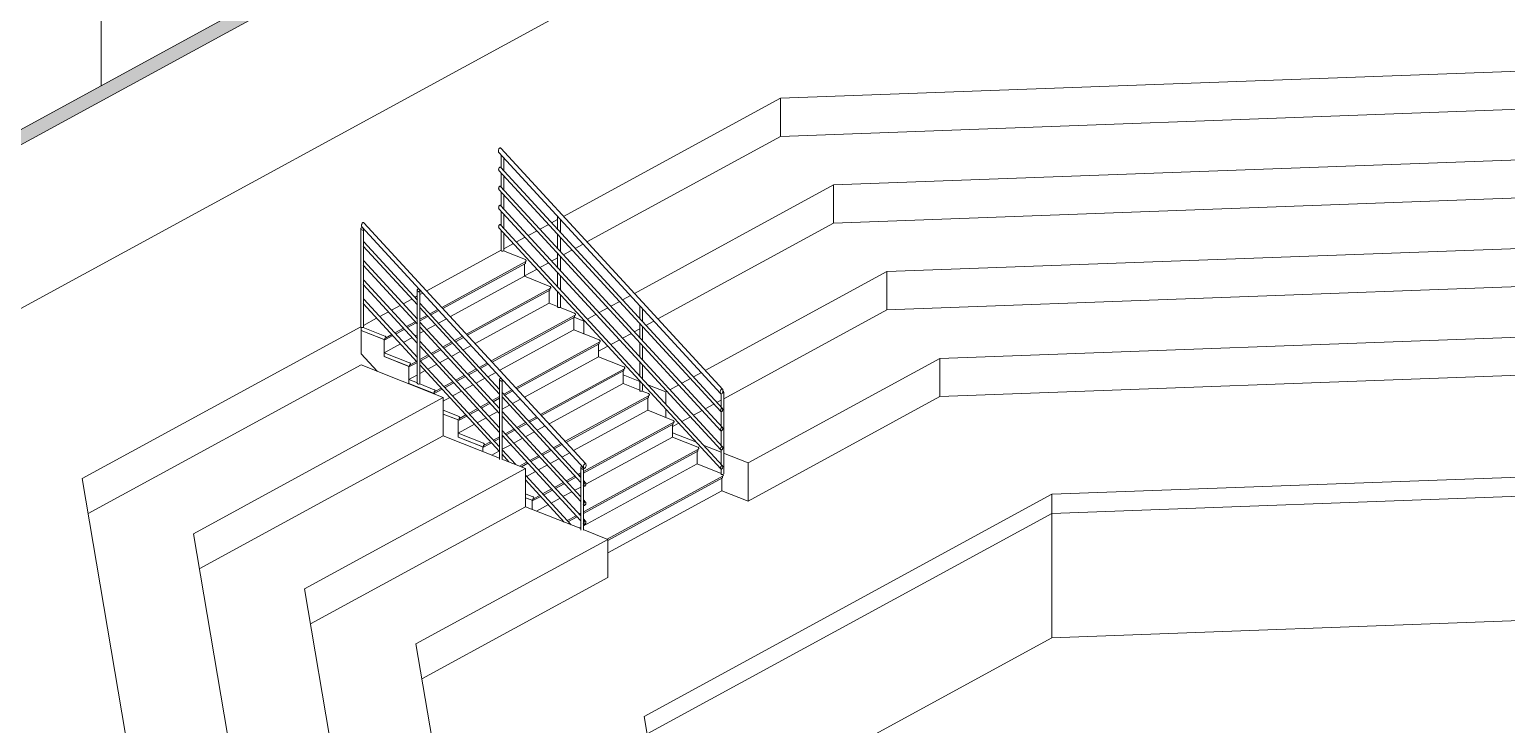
# Model space of a CAD drawing. Header units: millimetres. Extents: x -44545 to 51785, y -22696 to 32686.
# Drawn here: x 2243 to 15910, y 4605 to 11036 of the extents above; entities that cross this region are included whole.
import ezdxf

# ---------------------------------------------------------------- set-up
doc = ezdxf.new("R2010")
doc.units = ezdxf.units.MM
for name, color, linetype, lineweight in [('A-FLOR', 192, 'Continuous', 9), ('A-FLOR-HRAL', 11, 'Continuous', 9), ('A-WALL', 113, 'Continuous', 9), ('A-WALL-PATT', 111, 'Continuous', 25), ('I-WALL', 2, 'Continuous', 9), ('S-FNDN', 32, 'Continuous', 9), ('S-STRS', 31, 'Continuous', 9)]:
    doc.layers.add(name, color=color, linetype=linetype, lineweight=lineweight)

# ---------------------------------------------------------------- blocks, each defined once
blk = doc.blocks.new('楼梯 - 楼梯-139307-3D Section 3')
at = {"layer": 'S-STRS'}
for p, q in [((6608, 8993), (5918, 8617)), ((6058, 8465), (6836, 8889)), ((6831, 8907), (6629, 8987)), ((6831, 8871), (6831, 8886)), ((6831, 8871), (6067, 8455)), ((6823, 8752), (6137, 8379)), ((6823, 8867), (6823, 8752)), ((7059, 8659), (6823, 8752)), ((6286, 8217), (7064, 8641)), ((7059, 8623), (6295, 8207)), ((7051, 8619), (7051, 8504)), ((7059, 8623), (7059, 8638)), ((5673, 8483), (5591, 8439)), ((5781, 8542), (5700, 8498)), ((5831, 8570), (5808, 8557)), ((5882, 8597), (5856, 8583)), ((7051, 8504), (6366, 8131)), ((7130, 8473), (7051, 8504)), ((5455, 8365), (5333, 8298)), ((5564, 8424), (5483, 8380)), ((5856, 8355), (5921, 8391)), ((5930, 8380), (5856, 8340)), ((5948, 8405), (6022, 8446)), ((6031, 8435), (5957, 8395)), ((6101, 8359), (6027, 8319)), ((6514, 7969), (7292, 8393)), ((7287, 8375), (6523, 7959)), ((7287, 8411), (7152, 8464)), ((7279, 8371), (7279, 8256)), ((7287, 8375), (7287, 8390)), ((5312, 8279), (5312, 8251)), ((5312, 8251), (5312, 8035)), ((5532, 8164), (5312, 8251)), ((5525, 8167), (5312, 8251)), ((5331, 8279), (5532, 8199)), ((5605, 8203), (5532, 8164)), ((5537, 8181), (5595, 8213)), ((5622, 8228), (5704, 8272)), ((5713, 8262), (5632, 8218)), ((5731, 8287), (5812, 8331)), ((5822, 8321), (5740, 8277)), ((5832, 8212), (5810, 8200)), ((5892, 8245), (5856, 8225)), ((6000, 8304), (5919, 8260)), ((7279, 8256), (6594, 7883)), ((7515, 8163), (7279, 8256)), ((5525, 8009), (5525, 8167)), ((5675, 8127), (5525, 8045)), ((5532, 8164), (5532, 8181)), ((5783, 8186), (5702, 8141)), ((5959, 8039), (6040, 8083)), ((6050, 8073), (5968, 8029)), ((6067, 8098), (6149, 8143)), ((6158, 8132), (6077, 8088)), ((6176, 8157), (6250, 8197)), ((6259, 8187), (6185, 8147)), ((6329, 8111), (6255, 8071)), ((6742, 7721), (7520, 8145)), ((7515, 8127), (6751, 7711)), ((7508, 8123), (7508, 8008)), ((7515, 8127), (7515, 8142)), ((5460, 7874), (5312, 8035)), ((5525, 8045), (5760, 7951)), ((5525, 8045), (5525, 8009)), ((5760, 7916), (5525, 8009)), ((5753, 7919), (5525, 8009)), ((5832, 7954), (5760, 7916)), ((5760, 7916), (5760, 7933)), ((5765, 7933), (5823, 7965)), ((5856, 7983), (5932, 8024)), ((5941, 8014), (5860, 7970)), ((6012, 7938), (5930, 7893)), ((6120, 7997), (6038, 7952)), ((6229, 8056), (6147, 8011)), ((6404, 7909), (6478, 7949)), ((6487, 7939), (6413, 7899)), ((7508, 8008), (6822, 7635)), ((7743, 7915), (7508, 8008)), ((5753, 7761), (5753, 7919)), ((5832, 7840), (5753, 7797)), ((5753, 7797), (5832, 7765)), ((5753, 7797), (5753, 7761)), ((5903, 7879), (5856, 7853)), ((6187, 7791), (6269, 7836)), ((6278, 7826), (6196, 7781)), ((6296, 7850), (6377, 7895)), ((6387, 7885), (6305, 7840)), ((6457, 7808), (6375, 7764)), ((6557, 7863), (6484, 7823)), ((6970, 7473), (7748, 7897)), ((7743, 7879), (6980, 7463)), ((7736, 7875), (7736, 7760)), ((7743, 7879), (7743, 7894)), ((5988, 7668), (5753, 7761)), ((5981, 7671), (5753, 7761)), ((5853, 7757), (5988, 7703)), ((5981, 7667), (5981, 7671)), ((6061, 7707), (5988, 7668)), ((5988, 7668), (5988, 7685)), ((5993, 7685), (6052, 7717)), ((6078, 7732), (6160, 7776)), ((6169, 7766), (6088, 7722)), ((6240, 7690), (6158, 7645)), ((6349, 7749), (6267, 7705)), ((6632, 7661), (6706, 7701)), ((6715, 7691), (6642, 7651)), ((7736, 7760), (7050, 7387)), ((7891, 7699), (7736, 7760)), ((7972, 7667), (7913, 7690)), ((6131, 7631), (6072, 7598)), ((6307, 7484), (6389, 7529)), ((6398, 7518), (6316, 7474)), ((6415, 7543), (6497, 7587)), ((6506, 7577), (6425, 7533)), ((6524, 7602), (6592, 7639)), ((6592, 7624), (6533, 7592)), ((6685, 7560), (6617, 7523)), ((6786, 7615), (6712, 7575)), ((7199, 7225), (7976, 7649)), ((7972, 7631), (7208, 7215)), ((7964, 7627), (7964, 7512)), ((7972, 7631), (7972, 7646)), ((6072, 7512), (6217, 7455)), ((6217, 7420), (6072, 7477)), ((6209, 7423), (6072, 7477)), ((6209, 7265), (6209, 7423)), ((6360, 7383), (6209, 7301)), ((6289, 7459), (6217, 7420)), ((6217, 7420), (6217, 7437)), ((6221, 7437), (6280, 7469)), ((6468, 7442), (6386, 7397)), ((6576, 7501), (6495, 7457)), ((6752, 7354), (6833, 7399)), ((6843, 7388), (6761, 7344)), ((6860, 7413), (6934, 7453)), ((6943, 7443), (6870, 7403)), ((7964, 7512), (7278, 7139)), ((7368, 6945), (8204, 7401)), ((8200, 7383), (7368, 6930)), ((8200, 7419), (7964, 7512)), ((8200, 7383), (8200, 7398)), ((6209, 7301), (6445, 7207)), ((6209, 7301), (6209, 7265)), ((6445, 7172), (6209, 7265)), ((6437, 7175), (6209, 7265)), ((6535, 7236), (6592, 7267)), ((6592, 7252), (6544, 7226)), ((6626, 7270), (6617, 7265)), ((6643, 7295), (6725, 7339)), ((6734, 7329), (6653, 7285)), ((6804, 7253), (6723, 7209)), ((6913, 7312), (6832, 7268)), ((7014, 7367), (6940, 7327)), ((8192, 7264), (7391, 6828)), ((8192, 7379), (8192, 7264)), ((8428, 7171), (8192, 7264)), ((6437, 7131), (6437, 7175)), ((6517, 7211), (6445, 7172)), ((6445, 7172), (6445, 7189)), ((6450, 7189), (6508, 7221)), ((6587, 7135), (6521, 7098)), ((6696, 7194), (6617, 7151)), ((6980, 7106), (7061, 7151)), ((7071, 7140), (6989, 7096)), ((7089, 7165), (7162, 7206)), ((7172, 7195), (7098, 7155)), ((7242, 7119), (7168, 7079)), ((7368, 6573), (8433, 7153)), ((8428, 7135), (7368, 6558)), ((8420, 7131), (8420, 7016)), ((8428, 7135), (8428, 7150)), ((6778, 6996), (6843, 7032)), ((6854, 7022), (6794, 6990)), ((6872, 7047), (6953, 7091)), ((6962, 7081), (6881, 7037)), ((7033, 7005), (6951, 6961)), ((7141, 7064), (7060, 7020)), ((8420, 7016), (7368, 6443)), ((8642, 6928), (8420, 7016)), ((6924, 6946), (6843, 6901)), ((7100, 6799), (7181, 6843)), ((7208, 6858), (7290, 6903)), ((7299, 6892), (7218, 6848)), ((7317, 6917), (7343, 6932)), ((7343, 6917), (7326, 6907)), ((7588, 6320), (8661, 6905)), ((8656, 6887), (7593, 6308)), ((8648, 6768), (8648, 6883)), ((8656, 6887), (8656, 6902)), ((6833, 6738), (6901, 6711)), ((6901, 6676), (6833, 6703)), ((6893, 6679), (6833, 6703)), ((6973, 6715), (6901, 6676)), ((6906, 6693), (6964, 6725)), ((6991, 6740), (7072, 6784)), ((7082, 6774), (7001, 6730)), ((7152, 6698), (7071, 6653)), ((7190, 6833), (7109, 6789)), ((7261, 6757), (7179, 6713)), ((7343, 6802), (7288, 6772)), ((7369, 6816), (7368, 6815)), ((7593, 6193), (8648, 6768)), ((6893, 6596), (6893, 6679)), ((6901, 6676), (6901, 6693)), ((7044, 6639), (6935, 6580)), ((7219, 6492), (7300, 6536)), ((7310, 6526), (7229, 6482)), ((7328, 6551), (7343, 6559)), ((7343, 6429), (7330, 6423)), ((7343, 6544), (7337, 6541))]:
    blk.add_line(p, q, dxfattribs=at)
for points in [[(6831, 8907, 0), (6833, 8905, 0), (6835, 8904, 0), (6836, 8902, 0), (6837, 8899, 0), (6838, 8897, 0), (6838, 8895, 0), (6838, 8892, 0), (6837, 8891, 0), (6836, 8889, 0), (6836, 8889, 0)], [(7059, 8659, 0), (7061, 8657, 0), (7063, 8656, 0), (7064, 8654, 0), (7065, 8651, 0), (7066, 8649, 0), (7067, 8647, 0), (7066, 8644, 0), (7065, 8643, 0), (7064, 8641, 0), (7064, 8641, 0)], [(7287, 8411, 0), (7289, 8409, 0), (7291, 8408, 0), (7292, 8406, 0), (7294, 8404, 0), (7294, 8401, 0), (7295, 8399, 0), (7294, 8396, 0), (7294, 8395, 0), (7292, 8393, 0), (7292, 8393, 0)], [(5532, 8181, 0), (5534, 8181, 0), (5536, 8181, 0), (5537, 8182, 0), (5539, 8183, 0), (5539, 8185, 0), (5540, 8187, 0), (5539, 8190, 0), (5539, 8192, 0), (5537, 8194, 0), (5536, 8196, 0), (5534, 8198, 0), (5532, 8199, 0)], [(7515, 8163, 0), (7517, 8161, 0), (7519, 8160, 0), (7521, 8158, 0), (7522, 8156, 0), (7523, 8153, 0), (7523, 8151, 0), (7523, 8149, 0), (7522, 8147, 0), (7521, 8145, 0), (7520, 8145, 0)], [(5760, 7933, 0), (5762, 7933, 0), (5764, 7933, 0), (5766, 7934, 0), (5767, 7935, 0), (5768, 7937, 0), (5768, 7939, 0), (5768, 7942, 0), (5767, 7944, 0), (5766, 7946, 0), (5764, 7948, 0), (5762, 7950, 0), (5760, 7951, 0)], [(7743, 7915, 0), (7745, 7913, 0), (7747, 7912, 0), (7749, 7910, 0), (7750, 7908, 0), (7751, 7905, 0), (7751, 7903, 0), (7751, 7901, 0), (7750, 7899, 0), (7749, 7897, 0), (7748, 7897, 0)], [(5988, 7685, 0), (5990, 7685, 0), (5992, 7685, 0), (5994, 7686, 0), (5995, 7687, 0), (5996, 7689, 0), (5996, 7691, 0), (5996, 7694, 0), (5995, 7696, 0), (5994, 7698, 0), (5992, 7700, 0), (5990, 7702, 0), (5988, 7703, 0)], [(7972, 7667, 0), (7973, 7666, 0), (7975, 7664, 0), (7977, 7662, 0), (7978, 7660, 0), (7979, 7657, 0), (7979, 7655, 0), (7979, 7653, 0), (7978, 7651, 0), (7977, 7649, 0), (7976, 7649, 0)], [(6217, 7437, 0), (6219, 7437, 0), (6220, 7437, 0), (6222, 7438, 0), (6223, 7439, 0), (6224, 7441, 0), (6224, 7443, 0), (6224, 7446, 0), (6223, 7448, 0), (6222, 7450, 0), (6220, 7452, 0), (6219, 7454, 0), (6217, 7455, 0)], [(8200, 7419, 0), (8202, 7418, 0), (8203, 7416, 0), (8205, 7414, 0), (8206, 7412, 0), (8207, 7409, 0), (8207, 7407, 0), (8207, 7405, 0), (8206, 7403, 0), (8205, 7401, 0), (8204, 7401, 0)], [(6445, 7189, 0), (6447, 7189, 0), (6449, 7189, 0), (6450, 7190, 0), (6451, 7191, 0), (6452, 7193, 0), (6452, 7195, 0), (6452, 7198, 0), (6451, 7200, 0), (6450, 7202, 0), (6449, 7204, 0), (6447, 7206, 0), (6445, 7207, 0)], [(8428, 7171, 0), (8430, 7170, 0), (8432, 7168, 0), (8433, 7166, 0), (8434, 7164, 0), (8435, 7161, 0), (8435, 7159, 0), (8435, 7157, 0), (8434, 7155, 0), (8433, 7153, 0), (8433, 7153, 0)], [(8661, 6905, 0), (8661, 6905, 0), (8663, 6907, 0), (8663, 6909, 0), (8664, 6911, 0), (8663, 6913, 0), (8663, 6916, 0), (8661, 6918, 0)], [(6901, 6693, 0), (6903, 6693, 0), (6905, 6693, 0), (6906, 6694, 0), (6908, 6695, 0), (6908, 6697, 0), (6909, 6699, 0), (6908, 6702, 0), (6908, 6704, 0), (6906, 6706, 0), (6905, 6708, 0), (6903, 6710, 0), (6901, 6711, 0)]]:
    blk.add_polyline3d(points, dxfattribs=at)
blk = doc.blocks.new('栏杆扶手 - 25mm-139415-3D Section 3')
at = {"layer": 'A-FLOR-HRAL'}
for p, q in [((7130, 9182), (7130, 9307)), ((7155, 9279), (7155, 9159)), ((7130, 9005), (7130, 9142)), ((7155, 9115), (7155, 8982)), ((7130, 8828), (7130, 8965)), ((7155, 8938), (7155, 8806)), ((7130, 8651), (7130, 8788)), ((7155, 8761), (7155, 8628)), ((7130, 8468), (7130, 8611)), ((7155, 8584), (7155, 8468))]:
    blk.add_line(p, q, dxfattribs=at)
for points in [[(7134, 8464, 0), (7131, 8466, 0), (7130, 8469, 0)], [(7155, 8468, 0), (7155, 8467, 0), (7152, 8464, 0), (7147, 8462, 0), (7140, 8462, 0), (7134, 8464, 0)]]:
    blk.add_polyline3d(points, dxfattribs=at)
blk = doc.blocks.new('栏杆扶手 - 25mm-139413-3D Section 3')
at = {"layer": 'A-FLOR-HRAL'}
for p, q in [((7891, 8357), (7891, 8480)), ((7916, 8453), (7916, 8333)), ((7891, 8180), (7891, 8315)), ((7916, 8288), (7916, 8156)), ((7891, 8003), (7891, 8138)), ((7916, 8111), (7916, 7978)), ((7891, 7826), (7891, 7961)), ((7916, 7934), (7916, 7801)), ((7891, 7694), (7891, 7784)), ((7916, 7757), (7916, 7694))]:
    blk.add_line(p, q, dxfattribs=at)
for points in [[(7895, 7689, 0), (7891, 7692, 0), (7891, 7695, 0)], [(7913, 7690, 0), (7907, 7688, 0), (7901, 7688, 0), (7895, 7689, 0)]]:
    blk.add_polyline3d(points, dxfattribs=at)
blk = doc.blocks.new('栏杆扶手 - 25mm-139411-3D Section 3')
at = {"layer": 'A-FLOR-HRAL'}
for p, q in [((6607, 9752), (6607, 9875)), ((6632, 9848), (6632, 9727)), ((6607, 9575), (6607, 9710)), ((6632, 9683), (6632, 9550)), ((6607, 9398), (6607, 9533)), ((6632, 9506), (6632, 9373)), ((6607, 9221), (6607, 9356)), ((6632, 9329), (6632, 9196)), ((6607, 8990), (6607, 9179)), ((6632, 9152), (6632, 8990))]:
    blk.add_line(p, q, dxfattribs=at)
for points in [[(6612, 8986, 0), (6608, 8988, 0), (6607, 8991, 0)], [(6632, 8990, 0), (6632, 8989, 0), (6629, 8987, 0), (6624, 8985, 0), (6617, 8985, 0), (6612, 8986, 0)]]:
    blk.add_polyline3d(points, dxfattribs=at)
blk = doc.blocks.new('栏杆扶手 - 25mm-139409-3D Section 3')
at = {"layer": 'A-FLOR-HRAL'}
for p, q in [((8642, 7541), (8642, 7665)), ((8662, 7690), (8660, 7692)), ((8667, 7681), (8667, 6923)), ((8642, 7364), (8642, 7500)), ((8642, 7187), (8642, 7323)), ((8642, 7010), (8642, 7146)), ((8642, 6923), (8642, 6968))]:
    blk.add_line(p, q, dxfattribs=at)
for points in [[(8656, 7675, 0), (8662, 7674, 0), (8665, 7676, 0), (8667, 7680, 0), (8666, 7685, 0), (8662, 7690, 0)], [(8646, 6919, 0), (8642, 6921, 0), (8642, 6924, 0)], [(8664, 6920, 0), (8658, 6918, 0), (8652, 6918, 0), (8646, 6919, 0)]]:
    blk.add_polyline3d(points, dxfattribs=at)
blk = doc.blocks.new('栏杆扶手 - 栏杆扶手-139343-3D Section 3')
at = {"layer": 'A-FLOR-HRAL'}
for p, q in [((6585, 9899), (8638, 7668)), ((8657, 7706), (6603, 9938)), ((6587, 9732), (8640, 7500)), ((8654, 7530), (6601, 9761)), ((8654, 7353), (6601, 9584)), ((6587, 9555), (8640, 7323)), ((6587, 9378), (8640, 7146)), ((8654, 7175), (6601, 9407)), ((6587, 9201), (8640, 6969)), ((8654, 6998), (6601, 9230))]:
    blk.add_line(p, q, dxfattribs=at)
for points in [[(6581, 9912, 0), (6581, 9917, 0), (6583, 9923, 0), (6585, 9928, 0), (6587, 9933, 0), (6591, 9937, 0), (6594, 9939, 0), (6597, 9940, 0), (6600, 9940, 0), (6603, 9938, 0), (6603, 9938, 0)], [(6585, 9899, 0), (6583, 9902, 0), (6581, 9907, 0), (6581, 9912, 0)], [(6584, 9742, 0), (6585, 9746, 0), (6586, 9750, 0), (6587, 9754, 0), (6589, 9758, 0), (6591, 9760, 0), (6594, 9762, 0), (6596, 9763, 0), (6599, 9763, 0), (6601, 9762, 0), (6601, 9761, 0)], [(6587, 9732, 0), (6586, 9735, 0), (6585, 9738, 0), (6584, 9742, 0)], [(6584, 9565, 0), (6585, 9569, 0), (6586, 9573, 0), (6587, 9577, 0), (6589, 9581, 0), (6591, 9583, 0), (6594, 9585, 0), (6596, 9586, 0), (6599, 9586, 0), (6601, 9584, 0), (6601, 9584, 0)], [(6587, 9555, 0), (6586, 9558, 0), (6585, 9561, 0), (6584, 9565, 0)], [(6584, 9387, 0), (6585, 9392, 0), (6586, 9396, 0), (6587, 9400, 0), (6589, 9403, 0), (6591, 9406, 0), (6594, 9408, 0), (6596, 9409, 0), (6599, 9409, 0), (6601, 9407, 0), (6601, 9407, 0)], [(6587, 9378, 0), (6586, 9380, 0), (6585, 9384, 0), (6584, 9387, 0)], [(6584, 9210, 0), (6585, 9215, 0), (6586, 9219, 0), (6587, 9223, 0), (6589, 9226, 0), (6591, 9229, 0), (6594, 9231, 0), (6596, 9232, 0), (6599, 9232, 0), (6601, 9230, 0), (6601, 9230, 0)], [(6587, 9201, 0), (6586, 9203, 0), (6585, 9207, 0), (6584, 9210, 0)], [(8660, 7694, 0), (8660, 7699, 0), (8659, 7703, 0), (8657, 7706, 0), (8654, 7708, 0), (8651, 7709, 0), (8647, 7708, 0), (8644, 7705, 0), (8641, 7701, 0), (8638, 7696, 0), (8636, 7691, 0), (8635, 7685, 0), (8634, 7680, 0)], [(8634, 7680, 0), (8635, 7675, 0), (8636, 7671, 0), (8638, 7667, 0), (8641, 7666, 0), (8644, 7665, 0), (8647, 7666, 0), (8651, 7669, 0), (8654, 7673, 0), (8657, 7677, 0), (8659, 7683, 0), (8660, 7688, 0), (8660, 7694, 0)], [(8654, 7530, 0), (8652, 7531, 0), (8650, 7531, 0), (8647, 7530, 0), (8645, 7529, 0), (8642, 7526, 0), (8640, 7522, 0), (8639, 7518, 0), (8638, 7514, 0), (8638, 7510, 0)], [(8638, 7510, 0), (8638, 7506, 0), (8639, 7503, 0), (8640, 7500, 0), (8642, 7499, 0), (8645, 7499, 0), (8647, 7500, 0), (8650, 7501, 0), (8652, 7504, 0), (8654, 7508, 0), (8656, 7512, 0), (8657, 7516, 0), (8657, 7520, 0)], [(8657, 7520, 0), (8657, 7524, 0), (8656, 7527, 0), (8654, 7530, 0)], [(8654, 7353, 0), (8652, 7354, 0), (8650, 7354, 0), (8647, 7353, 0), (8645, 7352, 0), (8642, 7349, 0), (8640, 7345, 0), (8639, 7341, 0), (8638, 7337, 0), (8638, 7333, 0)], [(8638, 7333, 0), (8638, 7329, 0), (8639, 7326, 0), (8640, 7323, 0), (8642, 7322, 0), (8645, 7322, 0), (8647, 7323, 0), (8650, 7324, 0), (8652, 7327, 0), (8654, 7331, 0), (8656, 7335, 0), (8657, 7339, 0), (8657, 7343, 0)], [(8657, 7343, 0), (8657, 7347, 0), (8656, 7350, 0), (8654, 7353, 0)], [(8654, 7176, 0), (8652, 7177, 0), (8650, 7177, 0), (8647, 7176, 0), (8645, 7174, 0), (8642, 7172, 0), (8640, 7168, 0), (8639, 7164, 0), (8638, 7160, 0), (8638, 7156, 0)], [(8638, 7156, 0), (8638, 7152, 0), (8639, 7149, 0), (8640, 7146, 0), (8642, 7145, 0), (8645, 7145, 0), (8647, 7145, 0), (8650, 7147, 0), (8652, 7150, 0), (8654, 7154, 0), (8656, 7158, 0), (8657, 7162, 0), (8657, 7166, 0)], [(8657, 7166, 0), (8657, 7170, 0), (8656, 7173, 0), (8654, 7175, 0)], [(8654, 6999, 0), (8652, 7000, 0), (8650, 7000, 0), (8647, 6999, 0), (8645, 6997, 0), (8642, 6995, 0), (8640, 6991, 0), (8639, 6987, 0), (8638, 6983, 0), (8638, 6979, 0)], [(8638, 6979, 0), (8638, 6975, 0), (8639, 6972, 0), (8640, 6969, 0), (8642, 6968, 0), (8645, 6968, 0), (8647, 6968, 0), (8650, 6970, 0), (8652, 6973, 0), (8654, 6977, 0), (8656, 6981, 0), (8657, 6985, 0), (8657, 6989, 0)], [(8657, 6989, 0), (8657, 6993, 0), (8656, 6996, 0), (8654, 6998, 0)]]:
    blk.add_polyline3d(points, dxfattribs=at)
for name in ['栏杆扶手 - 25mm-139411-3D Section 3', '栏杆扶手 - 25mm-139415-3D Section 3', '栏杆扶手 - 25mm-139413-3D Section 3', '栏杆扶手 - 25mm-139409-3D Section 3']:
    blk.add_blockref(name, (0, 0))
blk = doc.blocks.new('栏杆扶手 - 25mm-V1-3D Section 3')
at = {"layer": 'A-FLOR-HRAL'}
for p, q in [((5831, 8626), (5831, 7760)), ((5856, 7760), (5856, 8616))]:
    blk.add_line(p, q, dxfattribs=at)
for points in [[(5836, 8616, 0), (5832, 8621, 0), (5831, 8626, 0), (5833, 8630, 0), (5836, 8632, 0), (5842, 8632, 0), (5847, 8629, 0), (5852, 8625, 0)], [(5852, 8625, 0), (5855, 8620, 0), (5856, 8616, 0), (5855, 8612, 0), (5851, 8610, 0), (5846, 8610, 0), (5841, 8612, 0), (5836, 8616, 0)], [(5832, 7762, 0), (5832, 7759, 0), (5836, 7756, 0)], [(5836, 7756, 0), (5842, 7755, 0), (5848, 7755, 0), (5853, 7757, 0), (5856, 7759, 0), (5856, 7760, 0)]]:
    blk.add_polyline3d(points, dxfattribs=at)
blk = doc.blocks.new('栏杆扶手 - 25mm-V2-3D Section 3')
at = {"layer": 'A-FLOR-HRAL'}
for p, q in [((6592, 7799), (6592, 7057)), ((6617, 7057), (6617, 7789))]:
    blk.add_line(p, q, dxfattribs=at)
for points in [[(6596, 7790, 0), (6593, 7795, 0), (6592, 7800, 0), (6593, 7803, 0), (6597, 7805, 0), (6602, 7805, 0), (6608, 7803, 0), (6613, 7799, 0)], [(6613, 7799, 0), (6616, 7794, 0), (6617, 7789, 0), (6616, 7785, 0), (6612, 7783, 0), (6607, 7783, 0), (6601, 7786, 0), (6596, 7790, 0)]]:
    blk.add_polyline3d(points, dxfattribs=at)
blk = doc.blocks.new('栏杆扶手 - 25mm-V3-3D Section 3')
at = {"layer": 'A-FLOR-HRAL'}
for p, q in [((5309, 9194), (5309, 8283)), ((5334, 8283), (5334, 9184))]:
    blk.add_line(p, q, dxfattribs=at)
for points in [[(5313, 9185, 0), (5310, 9190, 0), (5309, 9195, 0), (5310, 9198, 0), (5314, 9200, 0), (5319, 9200, 0), (5324, 9198, 0), (5329, 9194, 0)], [(5329, 9194, 0), (5333, 9189, 0), (5334, 9184, 0), (5332, 9180, 0), (5329, 9178, 0), (5323, 9178, 0), (5318, 9181, 0), (5313, 9185, 0)], [(5309, 8284, 0), (5309, 8281, 0), (5313, 8278, 0)], [(5313, 8278, 0), (5319, 8277, 0), (5325, 8277, 0), (5331, 8279, 0), (5333, 8282, 0), (5334, 8283, 0)]]:
    blk.add_polyline3d(points, dxfattribs=at)
blk = doc.blocks.new('栏杆扶手 - 25mm-V4-3D Section 3')
at = {"layer": 'A-FLOR-HRAL'}
for p, q in [((7343, 6983), (7343, 6404)), ((7368, 6404), (7368, 6973))]:
    blk.add_line(p, q, dxfattribs=at)
for points in [[(7347, 6974, 0), (7344, 6979, 0), (7343, 6983, 0), (7344, 6987, 0), (7348, 6989, 0), (7353, 6989, 0), (7359, 6987, 0), (7364, 6982, 0)], [(7364, 6982, 0), (7367, 6978, 0), (7368, 6973, 0), (7367, 6969, 0), (7363, 6967, 0), (7358, 6967, 0), (7352, 6970, 0), (7347, 6974, 0)]]:
    blk.add_polyline3d(points, dxfattribs=at)
blk = doc.blocks.new('栏杆扶手 - 栏杆扶手-139347-3D Section 3')
at = {"layer": 'A-FLOR-HRAL'}
for p, q in [((5318, 9210), (7372, 6978)), ((7391, 7017), (5337, 9248)), ((5331, 9031), (5832, 8487)), ((5832, 8532), (5335, 9072)), ((5335, 9072), (5335, 9072)), ((5832, 8355), (5335, 8895)), ((5331, 8854), (5832, 8310)), ((5331, 8677), (5831, 8134)), ((5832, 8178), (5335, 8718)), ((5331, 8500), (5831, 7957)), ((5832, 8001), (5335, 8540)), ((6592, 7705), (5856, 8505)), ((5854, 8463), (6592, 7661)), ((5854, 8286), (6592, 7484)), ((6592, 7528), (5856, 8328)), ((5854, 8109), (6591, 7308)), ((6592, 7351), (5856, 8151)), ((5854, 7932), (6591, 7130)), ((6592, 7174), (5856, 7974)), ((7343, 6889), (6617, 7678)), ((6615, 7636), (7343, 6844)), ((6615, 7459), (7343, 6667)), ((7343, 6712), (6617, 7501)), ((6615, 7282), (7342, 6491)), ((7343, 6535), (6617, 7324)), ((6743, 7010), (6617, 7147)), ((6615, 7105), (6678, 7036)), ((7256, 6452), (6833, 6913)), ((6833, 6868), (7191, 6478)), ((7388, 6840), (7368, 6862)), ((7366, 6820), (7374, 6811)), ((7366, 6643), (7374, 6634)), ((7388, 6663), (7368, 6685)), ((7366, 6466), (7374, 6457)), ((7388, 6486), (7368, 6508))]:
    blk.add_line(p, q, dxfattribs=at)
for points in [[(5315, 9222, 0), (5315, 9227, 0), (5317, 9233, 0), (5319, 9239, 0), (5321, 9243, 0), (5324, 9247, 0), (5328, 9250, 0), (5331, 9251, 0), (5334, 9250, 0), (5337, 9249, 0), (5337, 9248, 0)], [(5319, 9209, 0), (5317, 9213, 0), (5315, 9217, 0), (5315, 9222, 0)], [(5334, 8896, 0), (5335, 8895, 0), (5335, 8895, 0)], [(5334, 8719, 0), (5335, 8718, 0), (5335, 8718, 0)], [(5333, 8542, 0), (5335, 8541, 0), (5335, 8540, 0)], [(7394, 7004, 0), (7394, 7009, 0), (7392, 7014, 0), (7390, 7017, 0), (7388, 7018, 0), (7385, 7019, 0), (7381, 7018, 0), (7378, 7015, 0), (7375, 7011, 0), (7372, 7007, 0), (7370, 7001, 0), (7369, 6996, 0), (7368, 6990, 0)], [(7368, 6990, 0), (7369, 6985, 0), (7370, 6981, 0), (7372, 6978, 0), (7375, 6976, 0), (7378, 6975, 0), (7381, 6977, 0), (7385, 6979, 0), (7388, 6983, 0), (7390, 6988, 0), (7392, 6993, 0), (7394, 6999, 0), (7394, 7004, 0)], [(7388, 6840, 0), (7386, 6841, 0), (7384, 6842, 0), (7381, 6841, 0), (7379, 6839, 0), (7376, 6836, 0), (7374, 6832, 0), (7373, 6828, 0), (7372, 6824, 0), (7371, 6820, 0)], [(7391, 6831, 0), (7391, 6834, 0), (7390, 6838, 0), (7388, 6840, 0)], [(7371, 6820, 0), (7372, 6816, 0), (7373, 6813, 0), (7374, 6811, 0), (7376, 6809, 0), (7379, 6809, 0), (7381, 6810, 0), (7384, 6812, 0), (7386, 6815, 0), (7388, 6818, 0), (7390, 6822, 0), (7391, 6826, 0), (7391, 6831, 0)], [(7388, 6663, 0), (7386, 6664, 0), (7384, 6664, 0), (7381, 6664, 0), (7379, 6662, 0), (7376, 6659, 0), (7374, 6655, 0), (7373, 6651, 0), (7372, 6647, 0), (7371, 6643, 0)], [(7371, 6643, 0), (7372, 6639, 0), (7373, 6636, 0), (7374, 6634, 0), (7376, 6632, 0), (7379, 6632, 0), (7381, 6633, 0), (7384, 6635, 0), (7386, 6637, 0), (7388, 6641, 0), (7390, 6645, 0), (7391, 6649, 0), (7391, 6653, 0)], [(7391, 6653, 0), (7391, 6657, 0), (7390, 6660, 0), (7388, 6663, 0)], [(7388, 6486, 0), (7386, 6487, 0), (7384, 6487, 0), (7381, 6487, 0), (7379, 6485, 0), (7376, 6482, 0), (7374, 6478, 0), (7373, 6474, 0), (7372, 6470, 0), (7371, 6466, 0)], [(7371, 6466, 0), (7372, 6462, 0), (7373, 6459, 0), (7374, 6456, 0), (7376, 6455, 0), (7379, 6455, 0), (7381, 6456, 0), (7384, 6458, 0), (7386, 6460, 0), (7388, 6464, 0), (7390, 6468, 0), (7391, 6472, 0), (7391, 6476, 0)], [(7391, 6476, 0), (7391, 6480, 0), (7390, 6483, 0), (7388, 6486, 0)]]:
    blk.add_polyline3d(points, dxfattribs=at)
for name in ['栏杆扶手 - 25mm-V3-3D Section 3', '栏杆扶手 - 25mm-V1-3D Section 3', '栏杆扶手 - 25mm-V2-3D Section 3', '栏杆扶手 - 25mm-V4-3D Section 3']:
    blk.add_blockref(name, (0, 0))

msp = doc.modelspace()

# ---------------------------------------------------------------- hatches: boundary and pattern name
at = {"layer": 'A-WALL-PATT', "lineweight": 9}
msp.add_hatch(color=256, dxfattribs=at).paths.add_polyline_path([(24, 8805), (7929, 13111), (7647, 13101), (1, 8936), (24, 8806)], flags=0)

# ---------------------------------------------------------------- linework, layer by layer
at = {"layer": 'A-FLOR'}
for p, q in [((11704, 6735), (17498, 6948)), ((7930, 4680), (11704, 6735)), ((11704, 6735), (11704, 6558)), ((8079, 3800), (7930, 4680))]:
    msp.add_line(p, q, dxfattribs=at)
at = {"layer": 'A-WALL', "color": 1, "lineweight": 18}
for p, q in [((7830, 13201), (-182, 8836)), ((24, 8805), (7929, 13111))]:
    msp.add_line(p, q, dxfattribs=at)
at = {"layer": 'A-WALL'}
for p, q in [((17498, 6771), (11704, 6558)), ((11704, 6558), (7957, 4517)), ((11704, 6558), (11704, 5408))]:
    msp.add_line(p, q, dxfattribs=at)
at = {"layer": 'I-WALL'}
msp.add_line((2906, 10518), (2906, 11965), dxfattribs=at)
at = {"layer": 'S-FNDN'}
for p, q in [((7929, 11597), (259, 7418)), ((9193, 10401), (19116, 10765)), ((7184, 9307), (9193, 10401)), ((19116, 10411), (9193, 10047)), ((9193, 10401), (9193, 10047)), ((9193, 10047), (7401, 9071)), ((9684, 9598), (18781, 9932)), ((7840, 8594), (9684, 9598)), ((9684, 9598), (9684, 9244)), ((18781, 9578), (9684, 9244)), ((6857, 9129), (6939, 9173)), ((6966, 9188), (7047, 9232)), ((7074, 9247), (7130, 9277)), ((9684, 9244), (8057, 8358)), ((6632, 9006), (6722, 9055)), ((6749, 9070), (6830, 9114)), ((7365, 9051), (7291, 9011)), ((10176, 8796), (18447, 9099)), ((5918, 8617), (6608, 8993)), ((7130, 8923), (7074, 8893)), ((7264, 8996), (7183, 8952)), ((6939, 8819), (6823, 8756)), ((7047, 8878), (6966, 8834)), ((8496, 7881), (10176, 8796)), ((10176, 8796), (10176, 8442)), ((18447, 8745), (10176, 8442)), ((5591, 8439), (5673, 8483)), ((5700, 8498), (5781, 8542)), ((5808, 8557), (5831, 8570)), ((5856, 8583), (5882, 8597)), ((7622, 8475), (7704, 8519)), ((7730, 8534), (7804, 8574)), ((5333, 8298), (5455, 8365)), ((5483, 8380), (5564, 8424)), ((7283, 8373), (7371, 8338)), ((7371, 8338), (7378, 8342)), ((7371, 8338), (7371, 8220)), ((7405, 8356), (7487, 8401)), ((7513, 8416), (7595, 8460)), ((8021, 8338), (7947, 8298)), ((10176, 8442), (8667, 7619)), ((2729, 6880), (5309, 8285)), ((7812, 8224), (7730, 8180)), ((7891, 8267), (7839, 8239)), ((7920, 8283), (7916, 8281)), ((10667, 7993), (18113, 8266)), ((7595, 8106), (7508, 8058)), ((7704, 8165), (7622, 8121)), ((5312, 7933), (2784, 6556)), ((6072, 7630), (5312, 7933)), ((8892, 7026), (10667, 7993)), ((10667, 7993), (10667, 7639)), ((7736, 7839), (7890, 7778)), ((8278, 7762), (8359, 7806)), ((8386, 7821), (8460, 7861)), ((18113, 7912), (10667, 7639)), ((7965, 7748), (8131, 7682)), ((8131, 7682), (8142, 7688)), ((8131, 7567), (8131, 7682)), ((8169, 7703), (8251, 7747)), ((3759, 6370), (6072, 7630)), ((6072, 7630), (6072, 7276)), ((8131, 7446), (8131, 7523)), ((8576, 7570), (8495, 7526)), ((8642, 7606), (8603, 7585)), ((10667, 7639), (8892, 6672)), ((8251, 7393), (8192, 7361)), ((8359, 7452), (8278, 7408)), ((8468, 7511), (8386, 7467)), ((6072, 7276), (3814, 6046)), ((6591, 7070), (6072, 7276)), ((8192, 7304), (8414, 7216)), ((8478, 7190), (8642, 7125)), ((8664, 7116), (8892, 7026)), ((4788, 5861), (6833, 6974)), ((6833, 6974), (6614, 7061)), ((6833, 6974), (6833, 6620)), ((8892, 6672), (8892, 7026)), ((3248, 3821), (2729, 6880)), ((8892, 6672), (8648, 6768)), ((6833, 6620), (4843, 5536)), ((7343, 6417), (6833, 6620)), ((4155, 4035), (3759, 6370)), ((5818, 5351), (7593, 6318)), ((7593, 6318), (7365, 6409)), ((7593, 6318), (7593, 5964)), ((7593, 5964), (5873, 5027)), ((5061, 4250), (4788, 5861)), ((17498, 5620), (11704, 5408)), ((5968, 4465), (5818, 5351)), ((11704, 5408), (8469, 3645))]:
    msp.add_line(p, q, dxfattribs=at)

# ---------------------------------------------------------------- block references
at = {"layer": 'A-FLOR-HRAL'}
for name in ['栏杆扶手 - 栏杆扶手-139343-3D Section 3', '栏杆扶手 - 栏杆扶手-139347-3D Section 3']:
    msp.add_blockref(name, (0, 0), dxfattribs=at)
at = {"layer": 'S-STRS'}
msp.add_blockref('楼梯 - 楼梯-139307-3D Section 3', (0, 0), dxfattribs=at)

doc.saveas('drawing.dxf')
